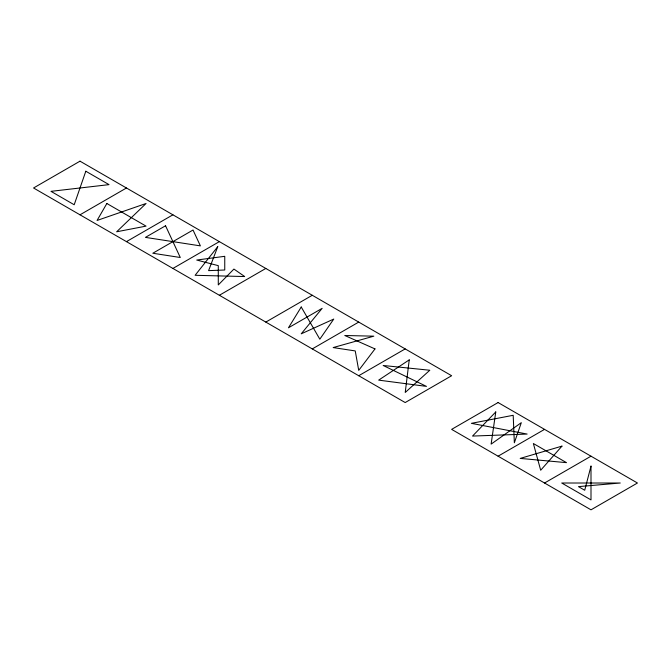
<?xml version="1.0" encoding="UTF-8"?>
<svg xmlns="http://www.w3.org/2000/svg" width="671" height="671" viewBox="0 0 671 671"><rect width="100%" height="100%" fill="white"/><g stroke="black" fill="none" stroke-linecap="round" stroke-linejoin="round"><path stroke-width="1.01" d="M80 214.812L126.458 187.989M126.458 241.627L172.908 214.812M172.908 268.45L219.367 241.627M219.367 295.274L265.817 268.45M265.817 322.088L312.275 295.274M312.275 348.912L358.725 322.088M358.725 375.726L405.183 348.912M498.092 456.188L544.542 429.373M544.542 483.011L591 456.188M409.235 359.882L405.225 392.476L429.809 370.241L383.175 365.485L426.471 386.387L378.662 380.13L409.235 359.882M495.768 411.935L491.122 444.118L521.317 422.663L514.347 442.776L513.189 415.29L471.377 423.334L527.121 434.062L472.535 436.075L495.768 411.935M591 466.11L584.726 490.249L578.452 486.626L620.264 483.011L561.728 483.011L591 499.903L591 466.11M85.813 171.231L74.196 204.756L50.971 191.344L109.037 184.634L85.813 171.231M217.748 246.668L208.589 270.631L224.751 270.002L224.751 256.314L196.729 260.046L218.285 265.649L218.285 284.94L233.919 269.071L244.697 276.544L195.11 275.295L217.748 246.668M106.857 203.498L97.06 220.465L146.052 203.498L116.662 231.78L146.052 226.127L106.857 203.498M301.237 307.008L288.463 327.792L322.147 308.341L301.237 333.822L333.755 319.069L319.824 339.19L301.237 307.008M374.988 348.912L358.725 370.367L355.244 350.925L333.177 347.57L373.822 336.171L344.793 335.5L374.988 348.912M561.962 446.131L540.692 470.237L533.361 443.514L566.492 462.646L520.21 458.41L561.962 446.131M80 161.174L33.55 187.989L405.183 402.55L451.633 375.726L80 161.174M165.552 225.766L145.431 237.383L200.386 245.88L193.03 230.019L152.795 253.244L180.273 257.496L165.552 225.766M498.092 402.55L451.633 429.373L591 509.826L637.45 483.011L498.092 402.55"/></g></svg>
